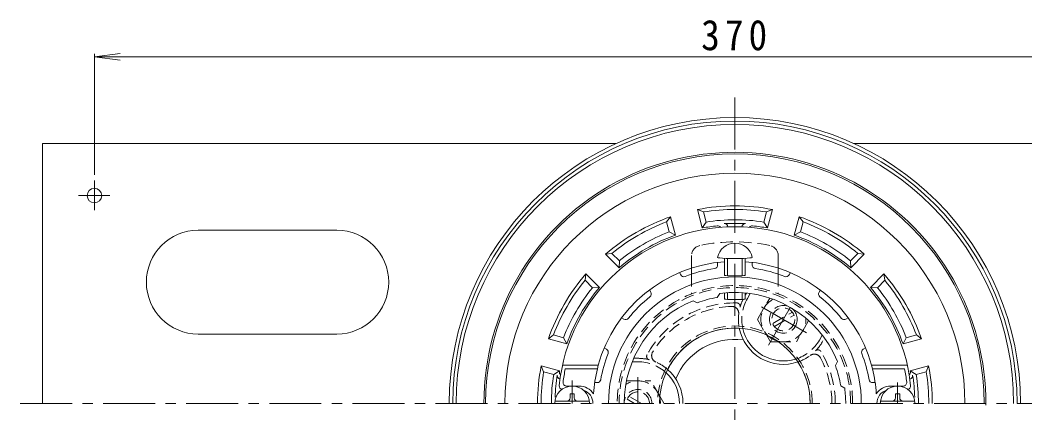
# Model space of a CAD drawing. Units: millimetres, scale not verified. Extents: x -286 to 229, y -348 to 411.
# Drawn here: x -242.7 to 47.5, y 279.6 to 395.3 of the extents above; entities that cross this region are included whole.
import ezdxf

# ---------------------------------------------------------------- set-up
doc = ezdxf.new("R2010")
doc.units = ezdxf.units.MM
doc.header["$LTSCALE"] = 3
for name, pattern in [('CHAIN1', [8, 5, -1, 1, -1]), ('DASHED1', [1.8, 1.2, -0.6]), ('DOUBLE_CHAIN1', [8.8, 5, -1, 0.6, -0.6, 0.6, -1])]:
    doc.linetypes.add(name, pattern=pattern)
for name, color, linetype, lineweight in [('0-1_躯体', 2, 'Continuous', 9), ('0-2_仕上', 4, 'Continuous', 9), ('0-4_その他', 7, 'Continuous', 9), ('0-6_ハッチ', 2, 'DOUBLE_CHAIN1', 9), ('0-A', 2, 'Continuous', 9)]:
    doc.layers.add(name, color=color, linetype=linetype, lineweight=lineweight)
doc.styles.add('ＭＳ ゴシック', font='')
doc.styles.get('ＭＳ ゴシック').set_extended_font_data('MS Gothic')

msp = doc.modelspace()

# ---------------------------------------------------------------- linework, layer by layer
at = {"layer": '0-1_躯体', "color": 3, "linetype": 'CHAIN1'}
for p, q in [((-36.259, 372.921), (-36.259, 279.596)), ((-242.724, 284.663), (167.662, 284.663))]:
    msp.add_line(p, q, dxfattribs=at)
at = {"layer": '0-1_躯体'}
for p, q in [((-45.684, 335.293), (-47.111, 340.62)), ((-45.37, 339.917), (-47.111, 340.62)), ((-44.59, 337.004), (-45.37, 339.917)), ((-27.928, 337.004), (-27.148, 339.917)), ((-27.148, 339.917), (-25.406, 340.62)), ((-26.834, 335.293), (-25.406, 340.62)), ((-55.995, 337.07), (-54.839, 338.55)), ((-55.215, 334.157), (-55.995, 337.07)), ((-53.412, 333.223), (-54.839, 338.55)), ((-44.59, 337.004), (-45.684, 335.293)), ((-26.834, 335.293), (-27.928, 337.004)), ((-19.106, 333.222), (-17.679, 338.55)), ((-16.522, 337.07), (-17.679, 338.55)), ((-17.303, 334.157), (-16.522, 337.07)), ((-53.412, 333.223), (-55.215, 334.157)), ((-17.303, 334.157), (-19.106, 333.222)), ((-71.776, 327.958), (-73.636, 327.697)), ((-69.644, 325.826), (-71.776, 327.958)), ((-2.874, 325.826), (-0.741, 327.958)), ((-0.741, 327.958), (1.118, 327.697)), ((-69.736, 323.797), (-73.636, 327.697)), ((-69.644, 325.826), (-69.736, 323.797)), ((-2.781, 323.797), (-2.874, 325.826)), ((-2.781, 323.797), (1.118, 327.697)), ((-77.422, 318.048), (-79.555, 320.18)), ((-79.554, 320.18), (-79.293, 322.04)), ((-75.393, 318.14), (-79.293, 322.04)), ((2.876, 318.14), (6.775, 322.04)), ((4.905, 318.048), (7.037, 320.18)), ((7.037, 320.18), (6.775, 322.04)), ((-75.393, 318.14), (-77.422, 318.048)), ((4.905, 318.048), (2.876, 318.14)), ((-88.666, 304.399), (-90.146, 303.243)), ((-84.818, 301.815), (-90.146, 303.243)), ((-85.753, 303.619), (-88.666, 304.399)), ((-85.753, 303.619), (-84.818, 301.815)), ((12.301, 301.815), (13.235, 303.619)), ((12.301, 301.815), (17.628, 303.243)), ((13.235, 303.619), (16.148, 304.399)), ((16.148, 304.399), (17.628, 303.243)), ((-86.889, 294.088), (-92.216, 295.515)), ((-91.513, 293.774), (-92.216, 295.515)), ((-88.6, 292.994), (-91.513, 293.774)), ((-88.6, 292.994), (-86.889, 294.088)), ((14.371, 294.088), (19.698, 295.515)), ((16.082, 292.994), (14.371, 294.088)), ((16.082, 292.994), (18.995, 293.774)), ((18.995, 293.774), (19.698, 295.515))]:
    msp.add_line(p, q, dxfattribs=at)
at = {"layer": '0-1_躯体', "linetype": 'DASHED1'}
for p, q in [((-33.259, 315.859), (-32.897, 316.486)), ((-32.651, 314.912), (-31.819, 316.353)), ((-11.867, 302.911), (-11.034, 304.353)), ((-64.259, 296.663), (-65.924, 296.663)), ((-64.259, 297.663), (-65.499, 297.663))]:
    msp.add_line(p, q, dxfattribs=at)
at = {"layer": '0-1_躯体', "color": 3}
for radius, start, end in [(82.5, 0, 180), (81.5, 0, 180), (80.5, 0, 180), (21.74, 86.69983, 153.30038), (18.49, 82.46231, 157.53798), (21.74, 0, 33.30025)]:
    msp.add_arc((-36.259, 284.663), radius, start, end, dxfattribs=at)
at = {"layer": '0-1_躯体'}
for centre, radius, start, end in [((-36.259, 284.663), 72.5, 359.6106, 180), ((-36.259, 284.663), 72, 0, 180), ((-36.259, 284.663), 66.441, 0, 180), ((-36.259, 284.663), 57, 79.02406, 100.97594), ((-36.259, 284.663), 56, 80.63637, 99.36365), ((-36.259, 284.663), 57, 109.02406, 130.97594), ((-36.259, 284.663), 56, 110.63637, 129.36365), ((-36.259, 284.663), 53, 80.95651, 99.04347), ((-36.259, 284.663), 57, 49.02406, 70.97594), ((-36.259, 284.663), 56, 50.63637, 69.36365), ((-36.259, 284.663), 53, 110.95651, 129.04347), ((-36.259, 284.663), 51.5, 95.68213, 100.54533), ((-41.259, 334.915), 1, 35.18959, 95.68202), ((-36.259, 284.663), 51.969, 86.62567, 93.37433), ((-39.259, 335.544), 1, 4.57698, 93.37471), ((-33.259, 335.544), 1, 86.62529, 175.42302), ((-31.259, 334.915), 1, 84.31798, 144.81041), ((-36.259, 284.663), 51.5, 79.45464, 84.31787), ((-36.259, 284.663), 53, 50.95651, 69.04347), ((-36.259, 284.663), 51.5, 109.45464, 130.54533), ((-36.259, 284.663), 51.5, 49.45464, 70.54533), ((-36.259, 284.663), 57, 139.02406, 160.97594), ((-36.259, 284.663), 56, 140.63637, 159.36365), ((-36.259, 284.663), 57, 19.02406, 40.97594), ((-36.259, 284.663), 56, 20.63637, 39.36365), ((-36.259, 284.663), 53, 140.95651, 159.04347), ((-36.259, 284.663), 51.5, 139.45464, 160.54533), ((-36.259, 284.663), 51.5, 19.45464, 40.54533), ((-36.259, 284.663), 53, 20.95651, 39.04347), ((-22.259, 308.912), 13, 191.17879, 288.82141), ((-22.259, 308.912), 12, 192.53777, 287.46239), ((-36.259, 284.663), 57, 169.02405, 179.99998), ((-36.259, 284.663), 56, 170.63634, 179.99998), ((-85.95, 293.663), 1, 169.7332, 230.2282), ((-36.259, 284.663), 51.5, 169.45467, 169.73407), ((-64.259, 284.663), 12, 0, 47.46205), ((-64.259, 284.663), 13, 0, 48.82101), ((13.433, 293.663), 1, 309.7718, 10.2668), ((-36.259, 284.663), 51.5, 10.26593, 10.54533), ((-36.259, 284.663), 56, 0, 9.36365), ((-36.259, 284.663), 57, 0, 10.97594), ((-36.259, 284.663), 53, 170.95651, 179.99998), ((-36.259, 284.663), 51.969, 170.96971, 178.03624), ((-86.596, 292.663), 1, 170.97121, 259.76781), ((14.079, 292.663), 1, 280.23219, 9.02879), ((-36.259, 284.663), 51.969, 1.96364, 9.03029), ((-36.259, 284.663), 53, 0, 9.04347)]:
    msp.add_arc(centre, radius, start, end, dxfattribs=at)
at = {"layer": '0-1_躯体', "linetype": 'DASHED1'}
for centre, radius, start, end in [((-36.259, 284.663), 29, 88.95502, 151.04498), ((-35.748, 312.658), 1, 344.47816, 88.95473), ((-22.259, 308.912), 13, 153.74257, 164.47745), ((-22.259, 308.912), 12, 149.99997, 192.53777), ((-36.259, 284.663), 28, 91.98199, 148.01797), ((-37.158, 310.647), 2, 353.3544, 91.98187), ((-22.259, 308.912), 13, 173.35506, 191.17879), ((-22.259, 308.912), 12, 287.46239, 329.99992), ((-22.259, 308.912), 13, 315.52255, 335.59695), ((-58.312, 298.434), 2, 148.0177, 246.64532), ((-12.27, 299.103), 1, 31.04436, 135.52332), ((-36.259, 284.663), 29, 0, 31.04492), ((-64.259, 284.663), 13, 75.52257, 90), ((-64.259, 284.663), 12, 47.46205, 89.99992), ((-60.759, 298.218), 1, 151.04433, 255.52223), ((-64.259, 284.663), 13, 48.82101, 66.64494), ((-22.259, 308.912), 13, 288.82141, 306.64494), ((-13.306, 296.876), 2, 28.0177, 126.64532), ((-36.259, 284.663), 28, 0, 28.01794)]:
    msp.add_arc(centre, radius, start, end, dxfattribs=at)
at = {"layer": '0-2_仕上', "color": 6}
for p, q in [((-41.26, 324.579), (-41.26, 325.357)), ((-31.257, 324.579), (-31.257, 325.357)), ((-51.888, 321.731), (-52.277, 322.405)), ((-20.629, 321.731), (-20.24, 322.405)), ((-60.547, 316.731), (-60.936, 317.405)), ((-41.347, 315.242), (-40.613, 316.365)), ((-11.971, 316.731), (-11.581, 317.405)), ((-47.143, 313.689), (-48.34, 314.295)), ((-68.327, 308.95), (-69.001, 309.339)), ((-4.19, 308.95), (-3.516, 309.339)), ((-73.327, 300.29), (-74.001, 300.68)), ((0.81, 300.29), (1.484, 300.68)), ((-7.232, 295.547), (-6.627, 296.744)), ((-86.058, 295.663), (-75.756, 295.663)), ((-85.249, 294.663), (-75.952, 294.663)), ((-75.756, 295.663), (-75.952, 294.663)), ((12.731, 294.663), (3.435, 294.663)), ((-76.012, 290.663), (-76.75, 290.663)), ((3.494, 290.663), (4.233, 290.663)), ((-84.89, 289.663), (-81.259, 289.663)), ((-5.679, 289.751), (-4.556, 289.017)), ((12.372, 289.663), (8.741, 289.663))]:
    msp.add_line(p, q, dxfattribs=at)
at = {"layer": '0-2_仕上'}
for p, q in [((-39.259, 326.53), (-39.259, 321.661)), ((-38.389, 326.494), (-38.389, 321.514)), ((-34.129, 326.494), (-34.129, 321.514)), ((-33.259, 326.53), (-33.259, 321.661)), ((-39.259, 316.522), (-39.259, 314.836)), ((-38.389, 316.592), (-38.389, 314.69)), ((-34.129, 316.592), (-34.129, 314.69)), ((-33.259, 316.522), (-33.259, 314.836)), ((-27.179, 304.442), (-26.006, 302.412)), ((-26.006, 302.412), (-23.663, 302.412)), ((-83.859, 287.413), (-82.659, 287.413)), ((-83.859, 286.263), (-83.859, 287.413)), ((-82.659, 286.263), (-82.659, 287.413)), ((10.141, 287.413), (11.341, 287.413)), ((10.141, 286.263), (10.141, 287.413)), ((11.341, 286.263), (11.341, 287.413)), ((-78.295, 285.263), (-88.223, 285.263)), ((-56.756, 284.668), (-57.928, 286.697)), ((-56.759, 284.663), (-56.756, 284.668)), ((15.705, 285.263), (5.777, 285.263))]:
    msp.add_line(p, q, dxfattribs=at)
at = {"layer": '0-2_仕上', "linetype": 'DASHED1'}
for p, q in [((-29.759, 308.912), (-26.217, 315.046)), ((-25.354, 307.702), (-19.663, 310.987)), ((-29.759, 308.912), (-27.179, 304.442)), ((-24.854, 306.836), (-19.163, 310.121)), ((-14.967, 308.551), (-18.512, 302.412)), ((-23.663, 302.412), (-18.512, 302.412)), ((-67.593, 291.158), (-60.503, 291.158)), ((-57.928, 286.697), (-60.503, 291.158)), ((-65.259, 284.663), (-67.354, 285.873)), ((-63.259, 284.663), (-66.854, 286.739))]:
    msp.add_line(p, q, dxfattribs=at)
at = {"layer": '0-2_仕上', "linetype": 'CHAIN1'}
for p, q in [((-28.565, 312.552), (-15.571, 305.05)), ((-20.259, 312.376), (-26.542, 301.493)), ((-83.259, 291.27), (-83.259, 284.663)), ((-64.259, 284.663), (-64.259, 292.202)), ((10.741, 290.635), (10.741, 284.663))]:
    msp.add_line(p, q, dxfattribs=at)
at = {"layer": '0-2_仕上', "color": 6}
msp.add_lwpolyline([(13.541, 295.663), (3.238, 295.663), (3.435, 294.663)], dxfattribs=at)
at = {"layer": '0-2_仕上', "linetype": 'DASHED1'}
for radius in [4, 3.324]:
    msp.add_circle((-22.259, 308.912), radius, dxfattribs=at)
at = {"layer": '0-2_仕上', "color": 6}
for centre, radius, start, end in [((-36.259, 284.663), 51, 5.73918, 174.26082), ((-36.259, 284.663), 41, 94.19615, 164.4373), ((-36.259, 284.663), 41, 15.5627, 85.80389), ((-36.26, 284.663), 39.364, 98.54883, 111.45238), ((-42.26, 324.579), 1, 278.5488, 0.00005), ((-30.257, 324.579), 1, 179.99995, 261.4512), ((-36.258, 284.663), 39.364, 68.54762, 81.45117), ((-36.259, 284.663), 36.511, 0, 180), ((-51.022, 322.231), 1, 210.00032, 291.45183), ((-21.495, 322.231), 1, 248.54817, 329.99968), ((-61.413, 316.231), 1, 308.5488, 30.00005), ((-36.259, 284.663), 32, 22.1813, 97.81973), ((-11.104, 316.231), 1, 149.99995, 231.4512), ((-36.259, 284.663), 32, 112.18132, 180), ((-36.259, 284.663), 39.364, 128.54883, 141.45238), ((-36.259, 284.663), 31, 99.4471, 110.55397), ((-36.259, 284.663), 39.364, 38.54762, 51.45117), ((-67.827, 309.817), 1, 240.00032, 321.45183), ((-4.69, 309.817), 1, 218.54817, 299.99968), ((-36.259, 284.663), 39.364, 158.54883, 170.01233), ((-73.827, 299.424), 1, 338.5488, 60.00005), ((1.31, 299.424), 1, 119.99995, 201.4512), ((-36.259, 284.663), 39.364, 9.98767, 21.45117), ((-36.259, 284.663), 50, 168.46304, 172.96654), ((-36.259, 284.663), 40.934, 165.85966, 176.1152), ((-36.259, 284.663), 31, 9.4471, 20.55397), ((-36.259, 284.663), 40.934, 3.8848, 14.14034), ((-36.259, 284.663), 50, 7.03346, 11.53696), ((-84.89, 290.663), 1, 172.9666, 270), ((-76.012, 291.663), 1, 270, 350.01224), ((3.494, 291.663), 1, 189.98776, 270), ((12.372, 290.663), 1, 270, 7.0334), ((-86.008, 289.663), 1, 174.26064, 257.39703), ((-81.259, 284.663), 5, 33.687, 90), ((-81.259, 284.663), 4, 0, 71.79022), ((-36.259, 284.663), 32, 0, 7.81973), ((8.741, 284.663), 5, 90, 146.313), ((8.741, 284.663), 4, 108.21136, 180), ((13.491, 289.663), 1, 282.60101, 5.73936)]:
    msp.add_arc(centre, radius, start, end, dxfattribs=at)
at = {"layer": '0-2_仕上'}
for centre, radius, start, end in [((-36.259, 325.798), 5.101, 11.41092, 168.58908), ((-22.254, 308.909), 6.5, 225.59473, 254.38248), ((-83.259, 284.663), 5, 0, 180), ((10.741, 284.663), 5, 0, 180), ((-84.859, 286.263), 1, 270, 0), ((-81.659, 286.263), 1, 180, 270), ((-64.259, 284.668), 6.5, 359.95093, 14.38174), ((9.141, 286.263), 1, 270, 0), ((12.341, 286.263), 1, 180, 270)]:
    msp.add_arc(centre, radius, start, end, dxfattribs=at)
at = {"layer": '0-2_仕上', "linetype": 'DASHED1'}
for centre, radius, start, end in [((-22.254, 308.909), 6.5, 117.08243, 225.59473), ((-22.254, 308.909), 6.5, 254.38248, 2.8947), ((-64.259, 284.668), 6.5, 14.38174, 122.89516), ((-64.259, 284.663), 4, 0, 180), ((-64.259, 284.663), 3.324, 0, 180)]:
    msp.add_arc(centre, radius, start, end, dxfattribs=at)
at = {"layer": '0-2_仕上'}
for centre, major_axis in [((-36.259, 326.807), (-5, 0)), ((-36.259, 321.661), (-3, 0)), ((-36.259, 314.836), (-3, 0))]:
    msp.add_ellipse(centre, major_axis=major_axis, ratio=0.0694, start_param=6.2831853, end_param=9.424778, dxfattribs=at)
at = {"layer": '0-4_その他'}
for p, q in [((-221.259, 384.677), (-213.823, 385.656)), ((-221.259, 385.577), (-221.259, 350.663)), ((-221.259, 384.677), (148.741, 384.677)), ((-221.259, 384.677), (-213.823, 383.698))]:
    msp.add_line(p, q, dxfattribs=at)
at = {"layer": '0-6_ハッチ', "linetype": 'DASHED1'}
for p, q in [((-48.759, 327.304), (-48.759, 323.711)), ((-23.759, 327.304), (-23.759, 323.711)), ((-48.759, 321.99), (-48.759, 316.282)), ((-23.759, 321.99), (-23.759, 316.282))]:
    msp.add_line(p, q, dxfattribs=at)
at = {"layer": '0-6_ハッチ', "linetype": 'Continuous'}
for p, q in [((-48.759, 323.711), (-48.759, 321.99)), ((-23.759, 323.711), (-23.759, 321.99))]:
    msp.add_line(p, q, dxfattribs=at)
at = {"layer": '0-6_ハッチ', "linetype": 'DASHED1'}
for centre, radius, start, end in [((-36.259, 281.785), 49.5, 78.21141, 101.78859), ((-45.759, 327.304), 3, 101.78862, 180), ((-26.759, 327.304), 3, 0, 78.21138), ((-36.259, 284.663), 34, 0, 180), ((-36.259, 284.663), 33.431, 0, 180), ((-36.259, 284.663), 22.333, 0, 180)]:
    msp.add_arc(centre, radius, start, end, dxfattribs=at)
at = {"layer": '0-6_ハッチ', "linetype": 'Continuous'}
msp.add_arc((-36.259, 284.663), 21.764, 0, 180, dxfattribs=at)
at = {"layer": '0-A'}
for p, q in [((-236.259, 284.663), (-236.259, 359.663)), ((-236.259, 359.663), (-70.628, 359.663)), ((-1.889, 359.663), (163.741, 359.663)), ((-221.259, 340.43), (-221.259, 348.991)), ((-216.836, 344.663), (-225.848, 344.663)), ((-151.259, 334.663), (-191.259, 334.663)), ((-151.259, 304.663), (-191.259, 304.663))]:
    msp.add_line(p, q, dxfattribs=at)
msp.add_circle((-221.259, 344.663), 2.1, dxfattribs=at)
for centre, start, end in [((-191.259, 319.663), 90, 270), ((-151.259, 319.663), 270, 90)]:
    msp.add_arc(centre, 15, start, end, dxfattribs=at)

# ---------------------------------------------------------------- texts
at = {"layer": '0-4_その他', "color": 2, "insert": (-46.009, 386.477), "char_height": 8.798, "attachment_point": 7, "style": 'ＭＳ ゴシック'}
msp.add_mtext('\\T1.27;\\W0.9;370', dxfattribs=at)

doc.saveas('drawing.dxf')
